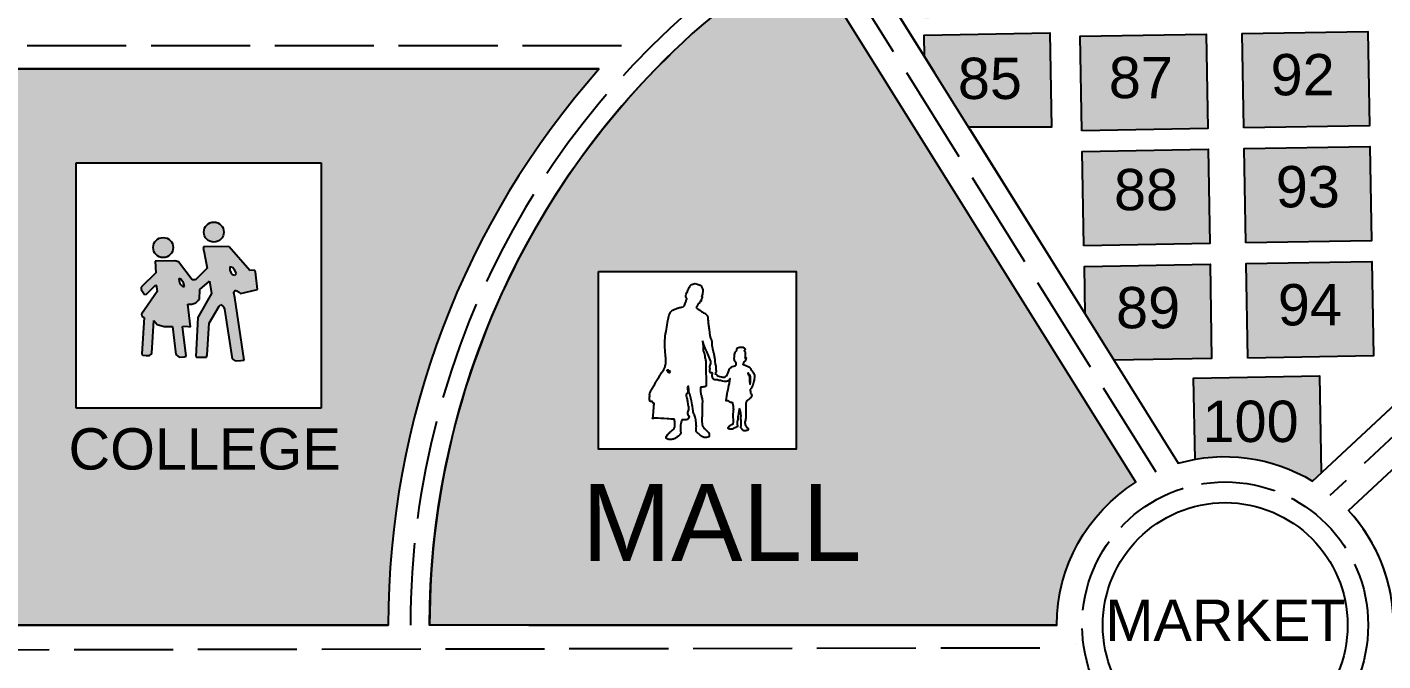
# Model space of a CAD drawing. Header units: metres. Extents: x 368 to 3789, y -155 to 1148.
# Drawn here: x 802.9 to 934.4, y 743.3 to 804.7 of the extents above; entities that cross this region are included whole.
import ezdxf

# ---------------------------------------------------------------- set-up
doc = ezdxf.new("R2010")
doc.units = ezdxf.units.M
doc.linetypes.add('ACAD_ISO02W100', pattern=[15, 12, -3])
doc.layers.add('freecads.com', color=7, linetype='Continuous')
doc.styles.get("Standard").update_dxf_attribs({"font": 'arial.ttf'})

# ---------------------------------------------------------------- blocks, each defined once
blk = doc.blocks.new('A$C0FD76EB8')
at = {"true_color": 0x0094d4}
h = blk.add_hatch(color=142, dxfattribs=at)
h.paths.add_polyline_path([(521.4, 718.2, 1), (603, 718.2, 1)])
h.paths.add_polyline_path([(314.6, 655.3, 1), (396.2, 655.3, 1)])
h.paths.add_polyline_path([(504.4, 483.7), (544.6, 518.8), (553.2, 468.2), (497.5, 370.6), (488.1, 211.3), (491.5, 208.8), (532.6, 208.8), (534.4, 218.2), (542.9, 346.6), (584.1, 416.9), (590.9, 423.7), (602.1, 414.3), (605.5, 404), (637.2, 201.1), (649.2, 193.4), (672.3, 195.1), (685.2, 196.8), (647.6, 452), (644.2, 470.9), (643.7, 473.5), (648.5, 481.1), (656.2, 479.4), (665.6, 473.4), (670.7, 467.4), (740.2, 483.7), (731.6, 555.6), (727.3, 563.4), (709.3, 561.6), (624.4, 657.9), (520.7, 659.6), (518.2, 651.1), (520.7, 641.6), (535.3, 570.6), (487.3, 523.5), (474.4, 524.3), (417.9, 597.1), (402.5, 600.5), (322.8, 599.7), (326.2, 552.6), (266.2, 493.5), (265.3, 484.9), (279.9, 464.4), (286.8, 465.2), (325.3, 503.8), (327.9, 495.2), (330.5, 476.4), (267, 384.3), (267.8, 375.8), (277.3, 370.6), (267.8, 221.6), (273, 216.5), (286.7, 215.6), (299.5, 215.6), (306.4, 220.8), (309.8, 224.2), (316.7, 358.6), (331.3, 341.5), (359.5, 333.8), (393.8, 333.8), (407.5, 219.1), (420.4, 208.8), (440.9, 210.5), (448.7, 213.1), (434.1, 332.9), (449.5, 334.7), (466.7, 332.1), (455.5, 424.6), (471.8, 424.6), (488.1, 429.7), (498.4, 440), (503.5, 443.4)])
h.paths.add_polyline_path([(423.8, 507.9), (421.2, 519.9), (418.7, 529.3), (428.1, 525.9), (438.4, 511.4), (441.8, 495.9), (435, 495.9), (429, 501.9)], flags=16)
h.paths.add_polyline_path([(627.8, 563.6), (626.9, 577.3), (638.1, 573.9), (645.8, 564.4), (654.3, 549), (648.3, 543), (638.1, 545.6), (632.1, 554.2)], flags=16)
at = {"color": 142, "true_color": 0x0094d4}
for p, q in [((0, 0), (0, 1000)), ((0, 1000), (1000, 1000)), ((1000, 1000), (1000, 0)), ((520.7, 659.6), (518.2, 651.1)), ((518.2, 651.1), (520.7, 641.6)), ((624.4, 657.9), (520.7, 659.6)), ((520.7, 641.6), (535.3, 570.6)), ((709.3, 561.6), (624.4, 657.9)), ((402.5, 600.5), (322.8, 599.7)), ((322.8, 599.7), (326.2, 552.6)), ((417.9, 597.1), (402.5, 600.5)), ((474.4, 524.3), (417.9, 597.1)), ((535.3, 570.6), (487.3, 523.5)), ((638.1, 573.9), (626.9, 577.3)), ((626.9, 577.3), (627.8, 563.6)), ((627.8, 563.6), (632.1, 554.2)), ((632.1, 554.2), (638.1, 545.6)), ((645.8, 564.4), (638.1, 573.9)), ((654.3, 549), (645.8, 564.4)), ((727.3, 563.4), (709.3, 561.6)), ((731.6, 555.6), (727.3, 563.4)), ((740.2, 483.7), (731.6, 555.6)), ((326.2, 552.6), (266.2, 493.5)), ((286.8, 465.2), (325.3, 503.8)), ((325.3, 503.8), (327.9, 495.2)), ((428.1, 525.9), (418.7, 529.3)), ((418.7, 529.3), (421.2, 519.9)), ((421.2, 519.9), (423.8, 507.9)), ((423.8, 507.9), (429, 501.9)), ((438.4, 511.4), (428.1, 525.9)), ((429, 501.9), (435, 495.9)), ((441.8, 495.9), (438.4, 511.4)), ((487.3, 523.5), (474.4, 524.3)), ((504.4, 483.7), (544.6, 518.8)), ((544.6, 518.8), (553.2, 468.2)), ((638.1, 545.6), (648.3, 543)), ((648.3, 543), (654.3, 549)), ((266.2, 493.5), (265.3, 484.9)), ((265.3, 484.9), (279.9, 464.4)), ((330.5, 476.4), (267, 384.3)), ((279.9, 464.4), (286.8, 465.2)), ((327.9, 495.2), (330.5, 476.4)), ((435, 495.9), (441.8, 495.9)), ((553.2, 468.2), (497.5, 370.6)), ((498.4, 440), (503.5, 443.4)), ((503.5, 443.4), (504.4, 483.7)), ((643.7, 473.5), (648.5, 481.1)), ((644.2, 470.9), (643.7, 473.5)), ((647.6, 452), (644.2, 470.9)), ((685.2, 196.8), (647.6, 452)), ((648.5, 481.1), (656.2, 479.4)), ((656.2, 479.4), (665.6, 473.4)), ((665.6, 473.4), (670.7, 467.4)), ((670.7, 467.4), (740.2, 483.7)), ((466.7, 332.1), (455.5, 424.6)), ((455.5, 424.6), (471.8, 424.6)), ((471.8, 424.6), (488.1, 429.7)), ((488.1, 429.7), (498.4, 440)), ((542.9, 346.6), (584.1, 416.9)), ((584.1, 416.9), (590.9, 423.7)), ((590.9, 423.7), (602.1, 414.3)), ((602.1, 414.3), (605.5, 404)), ((605.5, 404), (637.2, 201.1)), ((267, 384.3), (267.8, 375.8)), ((267.8, 375.8), (277.3, 370.6)), ((277.3, 370.6), (267.8, 221.6)), ((309.8, 224.2), (316.7, 358.6)), ((316.7, 358.6), (331.3, 341.5)), ((331.3, 341.5), (359.5, 333.8)), ((359.5, 333.8), (393.8, 333.8)), ((393.8, 333.8), (407.5, 219.1)), ((434.1, 332.9), (449.5, 334.7)), ((448.7, 213.1), (434.1, 332.9)), ((449.5, 334.7), (466.7, 332.1)), ((497.5, 370.6), (488.1, 211.3)), ((534.4, 218.2), (542.9, 346.6)), ((267.8, 221.6), (273, 216.5)), ((306.4, 220.8), (309.8, 224.2)), ((273, 216.5), (286.7, 215.6)), ((286.7, 215.6), (299.5, 215.6)), ((299.5, 215.6), (306.4, 220.8)), ((407.5, 219.1), (420.4, 208.8)), ((420.4, 208.8), (440.9, 210.5)), ((440.9, 210.5), (448.7, 213.1)), ((488.1, 211.3), (491.5, 208.8)), ((491.5, 208.8), (532.6, 208.8)), ((532.6, 208.8), (534.4, 218.2)), ((637.2, 201.1), (649.2, 193.4)), ((649.2, 193.4), (672.3, 195.1)), ((672.3, 195.1), (685.2, 196.8)), ((1000, 0), (0, 0))]:
    blk.add_line(p, q, dxfattribs=at)
for centre in [(562.2, 718.2), (355.4, 655.3)]:
    blk.add_circle(centre, 40.8, dxfattribs=at)

msp = doc.modelspace()

# ---------------------------------------------------------------- hatches: boundary and pattern name
h = msp.add_hatch(color=105)
h.dxf.hatch_style = 1
h.paths.add_polyline_path([(928.2, 770.93), (916.01, 770.72), (916.15, 762.85, -0.183279), (927.53, 760.75), (928.37, 761.53)])
h.paths.add_polyline_path([(933.28, 782.01), (921.1, 781.8), (921.25, 772.66), (933.44, 772.88)])
h.paths.add_polyline_path([(949.71, 781.38), (949.71, 782.11), (937.52, 782.05), (937.56, 772.91), (940.62, 772.93)])
h.paths.add_polyline_path([(917.61, 781.74), (905.42, 781.53), (905.5, 776.92), (908.3, 772.44), (917.76, 772.6)])
h.paths.add_polyline_path([(917.41, 792.88), (905.22, 792.67), (905.38, 783.53), (917.57, 783.74)])
h.paths.add_polyline_path([(933.09, 793.15), (920.9, 792.94), (921.06, 783.8), (933.25, 784.01)])
h.paths.add_polyline_path([(949.66, 793.25), (937.47, 793.19), (937.52, 784.05), (949.71, 784.11)])
h.paths.add_polyline_path([(949.61, 804.39), (937.42, 804.33), (937.47, 795.19), (949.66, 795.25)])
h.paths.add_polyline_path([(965.34, 804.46), (953.15, 804.39), (953.2, 795.25), (964.69, 795.31), (965.38, 795.96)])
h.paths.add_polyline_path([(932.9, 804.29), (920.71, 804.08), (920.87, 794.94), (933.05, 795.15)])
h.paths.add_polyline_path([(917.22, 804.02), (905.03, 803.81), (905.19, 794.67), (917.38, 794.88)])
h.paths.add_polyline_path([(902.08, 804.14), (889.89, 803.93), (889.93, 801.84), (894.2, 795), (902.24, 795)])
h.paths.add_polyline_path([(901.92, 814.91), (889.73, 814.69), (889.89, 805.56), (902.08, 805.77)])
h.paths.add_polyline_path([(917.06, 815.16), (904.87, 814.94), (905.03, 805.81), (917.22, 806.02)])
h.paths.add_polyline_path([(932.74, 815.43), (920.55, 815.22), (920.71, 806.08), (932.9, 806.29)])
h.paths.add_polyline_path([(949.56, 815.53), (937.37, 815.47), (937.42, 806.33), (949.61, 806.39)])
h.paths.add_polyline_path([(932.7, 822.7, 0.03977), (920.51, 823.9), (920.51, 817.22), (932.7, 817.43)])
h.paths.add_polyline_path([(922.45, 797.01), (930.71, 797.01), (930.71, 803.13), (922.45, 803.13)], flags=24)
h.paths.add_polyline_path([(922.95, 786.15), (931.21, 786.15), (931.21, 792.29), (922.95, 792.29)], flags=24)
h.paths.add_polyline_path([(923.15, 774.73), (931.41, 774.73), (931.41, 780.85), (923.15, 780.85)], flags=24)
h.paths.add_polyline_path([(939.23, 776.52), (947.49, 776.52), (947.49, 782.65), (939.23, 782.65)], flags=9)
h.paths.add_polyline_path([(915.85, 763.44), (927.21, 763.44), (927.21, 769.56), (915.85, 769.56)], flags=9)
h.paths.add_polyline_path([(907.47, 774.45), (915.73, 774.45), (915.73, 780.58), (907.47, 780.58)], flags=24)
h.paths.add_polyline_path([(907.27, 785.89), (915.53, 785.89), (915.53, 792.01), (907.27, 792.01)], flags=24)
h.paths.add_polyline_path([(891.98, 807.42), (900.24, 807.42), (900.24, 813.54), (891.98, 813.54)], flags=24)
h.paths.add_polyline_path([(906.77, 796.73), (915.03, 796.73), (915.03, 802.86), (906.77, 802.86)], flags=24)
h.paths.add_polyline_path([(907.12, 807.67), (915.38, 807.67), (915.38, 813.79), (907.12, 813.79)], flags=24)
h.paths.add_polyline_path([(939.53, 786.21), (947.78, 786.21), (947.78, 792.33), (939.53, 792.33)], flags=24)
h.paths.add_polyline_path([(939.33, 797.06), (947.58, 797.06), (947.58, 803.18), (939.33, 803.18)], flags=24)
h.paths.add_polyline_path([(939.43, 807.84), (947.68, 807.84), (947.68, 813.97), (939.43, 813.97)], flags=24)
h.paths.add_polyline_path([(922.8, 807.94), (931.06, 807.94), (931.06, 814.07), (922.8, 814.07)], flags=24)
h.paths.add_polyline_path([(955.25, 797.26), (963.51, 797.26), (963.51, 803.38), (955.25, 803.38)], flags=24)
h.paths.add_polyline_path([(892.14, 796.65), (900.4, 796.65), (900.4, 802.78), (892.14, 802.78)], flags=25)
h.paths.add_polyline_path([(922.7, 817.47), (930.96, 817.47), (930.96, 823.6), (922.7, 823.6)], flags=24)
at = {"true_color": 0xb6b7b4}
h = msp.add_hatch(color=253, dxfattribs=at)
h.dxf.hatch_style = 1
h.paths.add_polyline_path([(878.21, 812.2, 0.258649), (841.96, 746.8), (902.75, 746.8, -0.258649), (910.42, 760.63)])
h.paths.add_polyline_path([(877.49, 781.04), (877.49, 763.84), (858.32, 763.84), (858.32, 781.04)], flags=16)
h.paths.add_polyline_path([(854.86, 751.17), (885.69, 751.17), (885.69, 762.31), (854.86, 762.31)], flags=24)
h = msp.add_hatch(color=253, dxfattribs=at)
h.dxf.hatch_style = 1
h.paths.add_polyline_path([(797.34, 800.66), (737.25, 800.66), (747.05, 746.8), (797.34, 746.8)])
h.paths.add_polyline_path([(782.5, 769.2, -0.414214), (779.94, 766.64), (759.49, 766.64, -0.414214), (756.93, 769.2), (756.93, 789.66, -0.414214), (759.49, 792.21), (779.94, 792.21, -0.414214), (782.5, 789.66)], flags=16)
h.paths.add_polyline_path([(779.94, 770.48, -0.414214), (778.67, 769.2), (760.77, 769.2, -0.414214), (759.49, 770.48), (759.49, 788.38, -0.414214), (760.77, 789.66), (778.67, 789.66, -0.414214), (779.94, 788.38)], flags=0)
h.paths.add_polyline_path([(764, 773.02), (764, 773.53), (767.58, 773.53), (767.07, 780.69), (766.04, 780.69), (766.04, 785.29), (772.69, 785.29), (772.69, 784.27), (773.2, 783.76), (773.49, 784.05), (774.74, 782.74), (774.23, 776.09, -0.414214), (773.46, 775.32), (776.42, 773.02)], flags=0)
h.paths.add_polyline_path([(771.67, 779.16), (771.56, 779.16), (771.49, 778.17, 1.198575)], flags=0)
h.paths.add_polyline_path([(837.95, 746.8, -0.183556), (858.41, 800.66), (801.78, 800.66), (801.78, 746.8)])
h.paths.add_polyline_path([(807.69, 767.79), (807.69, 791.55), (831.45, 791.55), (831.45, 767.79)], flags=16)
h.paths.add_polyline_path([(815.3, 782.87), (815.36, 782.03), (816.14, 782.39, -0.269515)], flags=0)
h.paths.add_polyline_path([(820.63, 780.11), (820.83, 778.91), (819.51, 776.59), (819.29, 772.81), (819.37, 772.75), (820.34, 772.75), (820.39, 772.97), (820.59, 776.02), (821.93, 778.31), (822.83, 772.56), (823.11, 772.38), (823.66, 772.42), (823.97, 772.46), (823.08, 778.53), (822.99, 778.97), (822.98, 779.04), (823.64, 780.1), (823.24, 780.83), (822.66, 780.26), (822.58, 781.5), (823.97, 781.08), (824.54, 781.13), (822.53, 783.42), (820.06, 783.46), (820.01, 783.29), (820.66, 780.13)], flags=0)
h.paths.add_polyline_path([(818.9, 777.87), (819.29, 778), (819.65, 778.36), (819.7, 780.65), (817.96, 778.94), (817.7, 780.14), (817.53, 780.75), (818.11, 779.94), (818.56, 777.87)], flags=0)
h.paths.add_polyline_path([(817.07, 775.49), (815.2, 776), (815.05, 773.11), (814.97, 773.03), (814.01, 772.31), (814.28, 776.59), (813.94, 776.78), (814.85, 778.1), (813.92, 779.42), (815.16, 780.64), (815.59, 779.18), (814.32, 777.34), (814.05, 773.05), (814.18, 772.93), (814.5, 772.91), (814.81, 772.91), (814.97, 773.03), (815.05, 773.11), (815.21, 776.31), (815.56, 775.9), (816.23, 775.72), (818.19, 775.72), (818.76, 775.78), (818.78, 775.68), (818.15, 774.48), (818.35, 772.85), (817.43, 772.54)], flags=0)
h.paths.add_polyline_path([(824.08, 779), (823.28, 779.18), (823.7, 778.91)], flags=0)
h.paths.add_polyline_path([(1008.36, 612.26), (1028.85, 579.46), (1118.29, 629.9), (1108.92, 660.19), (1043.16, 660.19)])
h.paths.add_polyline_path([(1059.77, 645.98, -0.414214), (1062.15, 648.36), (1081.16, 648.36, -0.414214), (1083.53, 645.98), (1083.53, 626.97, -0.414214), (1081.16, 624.6), (1062.15, 624.6, -0.414214), (1059.77, 626.97)], flags=16)
h.paths.add_polyline_path([(1062.15, 644.79, -0.414214), (1063.34, 645.98), (1079.97, 645.98, -0.414214), (1081.16, 644.79), (1081.16, 628.16, -0.414214), (1079.97, 626.97), (1063.34, 626.97, -0.414214), (1062.15, 628.16)], flags=0)
h.paths.add_polyline_path([(1068.87, 643.68), (1068.87, 640.36), (1069.82, 640.36), (1069.82, 643.68)], flags=0)
h.paths.add_polyline_path([(1068.39, 643.68), (1068.39, 640.36), (1066.96, 637.98), (1070.29, 637.98), (1070.29, 643.68)], flags=0)
h.paths.add_polyline_path([(1044.65, 664.69), (1107.53, 664.69), (1083.5, 742.35), (1056.92, 742.35)])
h.paths.add_polyline_path([(1063.39, 686.89), (1063.39, 710.65), (1087.15, 710.65), (1087.15, 686.89)], flags=16)
h.paths.add_polyline_path([(1071, 701.97), (1071.06, 701.14), (1071.85, 701.49, -0.269515)], flags=0)
h.paths.add_polyline_path([(1076.33, 699.21), (1076.54, 698.01), (1075.22, 695.7), (1074.99, 691.91), (1075.07, 691.85), (1076.05, 691.85), (1076.09, 692.07), (1076.29, 695.13), (1077.64, 697.42), (1078.53, 691.67), (1078.82, 691.48), (1079.37, 691.52), (1079.67, 691.56), (1078.78, 697.63), (1078.7, 698.08), (1078.69, 698.14), (1079.35, 699.2), (1078.94, 699.93), (1078.37, 699.36), (1078.29, 700.61), (1079.68, 700.18), (1080.25, 700.23), (1078.23, 702.52), (1075.77, 702.56), (1075.71, 702.39), (1076.36, 699.24)], flags=0)
h.paths.add_polyline_path([(1074.6, 696.98), (1074.99, 697.1), (1075.36, 697.47), (1075.41, 699.75), (1073.66, 698.04), (1073.4, 699.24), (1073.24, 699.85), (1073.81, 699.04), (1074.27, 696.98)], flags=0)
h.paths.add_polyline_path([(1069.98, 695.7), (1069.64, 695.88), (1070.55, 697.2), (1069.62, 698.52), (1070.86, 699.74), (1071.3, 698.28), (1070.03, 696.44), (1069.76, 692.15), (1069.88, 692.03), (1070.21, 692.01), (1070.51, 692.01), (1070.67, 692.13), (1070.76, 692.22), (1070.92, 695.41), (1071.26, 695), (1071.94, 694.82), (1073.89, 694.82), (1074.47, 694.88), (1074.48, 694.78), (1073.86, 693.58), (1074.05, 691.95), (1073.13, 691.64), (1072.78, 694.59), (1070.9, 695.1), (1070.76, 692.22), (1070.67, 692.13), (1069.71, 691.41)], flags=0)
h.paths.add_polyline_path([(1079.79, 698.1), (1078.98, 698.28), (1079.41, 698.01)], flags=0)
h.paths.add_polyline_path([(1005.79, 616.38), (1038.83, 661.88), (984.38, 698.71, -0.080884), (965.75, 680.47)])
h.paths.add_polyline_path([(997.51, 670.04, -0.414214), (999.89, 672.42), (1018.89, 672.42, -0.414214), (1021.27, 670.04), (1021.27, 651.04, -0.414214), (1018.89, 648.66), (999.89, 648.66, -0.414214), (997.51, 651.04)], flags=16)
h.paths.add_polyline_path([(1037.55, 610.42), (1087.48, 610.42), (1087.48, 618.18), (1037.55, 618.18)], flags=24)
h.paths.add_polyline_path([(1063.07, 677.96), (1088.73, 677.96), (1088.73, 684.16), (1063.07, 684.16)], flags=24)
h.paths.add_polyline_path([(988.54, 641.64), (1018.25, 641.64), (1018.25, 647.85), (988.54, 647.85)], flags=25)

# ---------------------------------------------------------------- linework, layer by layer
at = {"linetype": 'ACAD_ISO02W100', "ltscale": 0.8}
for p, q in [((805.46, 932.58), (912.42, 761.53)), ((1044.86, 867.22), (929.22, 759.36)), ((860.56, 802.9), (736.84, 802.9)), ((747.5, 744.32), (902.9, 744.61))]:
    msp.add_line(p, q, dxfattribs=at)
at = {"color": 34}
msp.add_line((904.65, 744.9), (904.65, 744.9), dxfattribs=at)
for points in [[(894.34, 794.78), (914.52, 762.47, -0.209878), (927.53, 760.75), (972.4, 802.49), (970.07, 800.32), (972.4, 802.49, 0.327096), (882.05, 814.45), (890.88, 800.32), (882.05, 814.45), (905.21, 777.38)], [(902.75, 746.8, -0.258649), (910.42, 760.63), (878.21, 812.2, 0.258649), (841.96, 746.8, -0.202319), (865.26, 802.03)], [(858.41, 800.66, 0.183556), (837.95, 746.8), (801.78, 746.8)], [(935.38, 746.8, 0.189529), (931.01, 757.91), (975.53, 799.32, -0.189529), (996.18, 746.8), (935.38, 746.8), (945.02, 746.8), (954.66, 746.8), (964.3, 746.8), (973.94, 746.8), (983.58, 746.8)], [(996.18, 746.8), (935.38, 746.8, 0.080318), (934.55, 751.94, 0.107573), (931.01, 757.91), (975.53, 799.32)], [(914.52, 762.47, -0.209878), (927.53, 760.75), (964.12, 794.78)]]:
    msp.add_lwpolyline(points, format="xyb")
for points in [[(920.87, 794.94), (920.71, 804.08), (932.9, 804.29), (933.05, 795.15)], [(905.19, 794.67), (905.03, 803.81), (917.22, 804.02), (917.38, 794.88)], [(905.38, 783.53), (905.22, 792.67), (917.41, 792.88), (917.57, 783.74)], [(921.06, 783.8), (920.9, 792.94), (933.09, 793.15), (933.25, 784.01)], [(921.25, 772.66), (921.1, 781.8), (933.28, 782.01), (933.44, 772.88)], [(858.32, 781.04), (877.49, 781.04), (877.49, 763.84), (858.32, 763.84)], [(854.55, 746.8), (851.59, 746.8)]]:
    msp.add_lwpolyline(points, close=True)
for points in [[(889.93, 801.84), (889.89, 803.93), (902.08, 804.14), (902.24, 795), (894.2, 795)], [(858.41, 800.66), (801.78, 800.66), (801.78, 746.8), (837.95, 746.8)], [(905.5, 776.92), (905.42, 781.53), (917.61, 781.74), (917.76, 772.6), (908.3, 772.44)], [(916.15, 762.85), (916.01, 770.72), (928.2, 770.93), (928.37, 761.53)], [(854.55, 746.8), (864.19, 746.8), (873.83, 746.8), (883.47, 746.8), (893.11, 746.8), (902.75, 746.8), (841.96, 746.8)]]:
    msp.add_lwpolyline(points)
at = {"elevation": 845.66}
msp.add_lwpolyline([(801.78, 746.8), (801.78, 800.66), (858.41, 800.66)], dxfattribs=at)
at = {"linetype": 'ACAD_ISO02W100', "ltscale": 0.6}
msp.add_circle((919.07, 746.8), 13.86, dxfattribs=at)
msp.add_circle((919.07, 746.8), 11.86)
at = {"linetype": 'ACAD_ISO02W100', "ltscale": 0.8}
for start, end in [(46.1572, 118.7636), (121.9932, 180)]:
    msp.add_arc((919.07, 746.8), 78.96, start, end, dxfattribs=at)
at = {"layer": 'freecads.com'}
for points in [[(866.93, 779.05), (866.95, 779.03), (866.96, 779.11), (867.04, 779.37), (867.17, 779.59), (867.27, 779.72), (867.47, 779.82), (867.67, 779.87), (867.92, 779.82), (868.09, 779.75), (868.28, 779.64), (868.36, 779.49), (868.41, 779.35), (868.44, 779.18), (868.42, 778.94), (868.37, 778.76), (868.33, 778.63)], [(863.73, 768.33), (863.67, 768.29), (863.61, 768.31), (863.59, 768.37), (863.55, 768.43), (863.44, 768.44), (863.31, 768.49), (863.29, 768.54), (863.29, 768.97), (863.29, 769.19), (863.4, 769.47), (863.58, 769.78), (863.78, 770.12), (863.96, 770.43), (864.1, 770.67), (864.3, 771.02), (864.54, 771.36), (864.67, 771.55), (864.78, 771.82), (864.86, 772.17), (864.86, 772.51), (864.83, 772.83), (864.79, 773.27), (864.75, 774), (864.78, 774.56), (864.91, 775.45), (865.05, 776.29), (865.18, 776.84), (865.27, 777.04), (865.38, 777.17), (865.52, 777.3), (865.82, 777.43), (866.09, 777.52), (866.42, 777.6), (866.61, 777.68), (866.77, 778.02), (866.86, 778.31), (866.89, 778.45)], [(866.89, 778.45), (866.83, 778.51), (866.81, 778.72), (866.85, 778.93), (866.93, 779.05)], [(868.15, 778.15), (868.14, 778.08), (868.11, 777.98), (868, 777.9), (867.93, 777.77), (867.9, 777.7), (867.81, 777.57), (867.82, 777.51), (867.91, 777.45), (868.04, 777.36), (868.26, 777.22), (868.52, 777.05), (868.7, 776.93), (868.82, 776.82), (868.88, 776.75), (868.91, 776.69), (868.92, 776.57), (868.93, 776.37), (868.99, 775.9), (869.04, 775.45), (869.1, 775.02), (869.12, 774.81), (869.23, 774.53), (869.31, 774.25), (869.33, 773.89), (869.37, 773.6), (869.44, 773.31), (869.51, 773.01), (869.58, 772.63), (869.6, 772.45), (869.64, 772.15), (869.67, 771.96), (869.71, 771.84), (869.71, 771.74), (869.7, 771.54), (869.73, 771.41), (869.72, 771.3), (869.66, 771.22), (869.62, 771.16)], [(868.33, 778.63), (868.36, 778.64), (868.39, 778.62), (868.39, 778.56), (868.32, 778.38), (868.28, 778.23), (868.25, 778.15), (868.2, 778.15), (868.15, 778.15)], [(872, 767.78), (871.95, 767.6), (871.89, 767.23), (871.84, 766.96), (871.81, 766.61), (871.76, 766.34), (871.78, 766.2), (871.79, 766.06), (871.71, 765.96), (871.63, 765.93), (871.43, 765.84), (871.31, 765.78), (871.16, 765.77), (870.97, 765.79), (870.9, 765.85), (870.93, 765.97), (871.07, 766.12), (871.24, 766.21), (871.37, 766.3), (871.41, 766.4), (871.41, 766.71), (871.41, 767.44), (871.43, 767.78), (871.41, 767.96), (871.39, 768.11), (871.35, 768.24), (871.34, 768.31), (871.23, 768.34), (871.06, 768.38), (871.02, 768.42), (870.97, 768.48), (870.91, 768.51), (870.76, 768.51), (870.69, 768.53), (870.69, 768.58), (870.72, 768.69), (870.74, 768.82), (870.78, 769.02), (870.81, 769.26), (870.86, 769.5), (870.92, 769.79), (870.99, 770.09), (871.03, 770.33), (871.06, 770.48), (871.09, 770.59), (871.09, 770.63), (871.08, 770.64), (871.03, 770.6), (870.95, 770.5), (870.83, 770.41), (870.64, 770.38), (870.35, 770.43), (870.15, 770.47), (869.99, 770.5), (869.85, 770.54), (869.61, 770.56), (869.43, 770.65), (869.38, 770.76), (869.36, 770.89), (869.34, 770.97), (869.38, 771.11), (869.37, 771.21), (869.29, 771.22), (869.17, 771.23), (869.13, 771.37), (869.14, 771.65), (869.14, 771.94), (869.19, 772.03), (869.23, 772.21), (869.16, 772.48), (869.09, 772.66), (868.96, 772.97), (868.76, 773.41), (868.63, 773.7), (868.52, 774.02), (868.41, 774.32)], [(868.41, 774.32), (868.45, 773.98), (868.47, 773.64), (868.46, 773.5), (868.49, 773.37), (868.59, 773.07), (868.65, 772.72), (868.72, 772.36), (868.74, 772), (868.74, 771.5), (868.76, 770.69), (868.78, 769.94)], [(871.59, 772.35), (871.53, 772.38), (871.51, 772.43), (871.48, 772.58), (871.46, 772.66), (871.48, 772.69), (871.52, 772.73), (871.52, 772.82), (871.52, 772.99), (871.58, 773.2), (871.65, 773.3), (871.72, 773.37), (871.74, 773.51), (871.81, 773.65), (872, 773.71), (872.21, 773.72), (872.4, 773.66), (872.52, 773.52), (872.53, 773.44), (872.5, 773.41), (872.45, 773.37), (872.49, 773.32), (872.55, 773.2), (872.56, 773.03), (872.53, 772.74), (872.5, 772.64)], [(872.5, 772.64), (872.57, 772.67), (872.63, 772.67), (872.63, 772.65), (872.62, 772.55), (872.59, 772.46), (872.52, 772.34), (872.46, 772.3), (872.44, 772.31)], [(864.95, 771.47), (865.01, 771.49), (865.1, 771.49), (865.16, 771.43), (865.23, 771.39), (865.29, 771.39), (865.29, 771.32), (865.16, 771.27), (865.05, 771.33), (864.97, 771.4), (864.95, 771.47)], [(869.82, 770.96), (870, 770.9), (870.21, 770.85), (870.39, 770.81), (870.53, 770.81), (870.65, 770.87), (870.8, 771.03), (870.92, 771.32), (870.98, 771.52), (871.11, 771.71), (871.22, 771.78), (871.45, 771.86), (871.62, 771.94), (871.68, 772.08), (871.62, 772.25), (871.59, 772.35)], [(872.44, 772.31), (872.41, 772.24), (872.36, 772.12), (872.33, 772.05), (872.38, 772.02), (872.67, 771.92), (872.89, 771.81), (873.01, 771.71), (873.1, 771.59), (873.22, 771.41), (873.34, 771.22), (873.41, 771.06), (873.45, 770.91), (873.44, 770.74), (873.41, 770.52), (873.36, 770.29), (873.28, 770.03), (873.2, 769.83), (873.14, 769.73), (873.08, 769.67), (873.04, 769.64)], [(869.62, 771.16), (869.7, 771.12), (869.79, 771.03), (869.82, 770.96)], [(873.01, 770.1), (872.97, 770.44), (872.92, 770.93), (872.83, 771.1), (872.81, 771.18), (872.82, 771.2), (872.91, 771.11), (873.03, 770.95), (873.05, 770.69), (873.06, 770.43), (873.04, 770.18), (873.01, 770.1)], [(866.92, 769.83), (866.96, 769.62), (866.96, 769.31), (866.84, 769.09), (866.86, 768.89), (866.95, 768.48), (867.02, 768.04), (867.03, 767.58), (866.95, 767.41), (867, 767.19), (867.1, 766.87), (866.93, 766.71), (866.72, 766.67), (866.4, 766.66)], [(867.06, 769.95), (866.99, 769.89), (866.92, 769.83)], [(868.22, 769.84), (868.2, 769.53), (868.3, 769), (868.39, 768.63), (868.38, 768.12), (868.38, 767.59), (868.36, 766.86), (868.36, 766.48), (868.47, 765.98), (868.64, 765.79), (868.94, 765.5), (869.07, 765.25), (869.02, 765.03), (868.8, 764.98), (868.57, 764.98), (868.27, 765.12), (867.92, 765.43), (867.82, 765.52), (867.79, 765.62), (867.81, 765.94), (867.78, 766.41), (867.7, 766.93), (867.54, 767.34), (867.46, 767.77), (867.33, 768.51), (867.29, 768.77), (867.13, 769.3), (867.06, 769.95)], [(868.78, 769.94), (868.63, 769.88), (868.22, 769.84)], [(873.06, 769.24), (873.14, 769.18), (873.18, 769.04), (873.15, 768.89), (873.04, 768.76), (872.86, 768.64), (872.68, 768.51)], [(873.04, 769.64), (873.05, 769.41), (873.06, 769.24)], [(863.77, 766.85), (863.67, 766.81), (863.56, 766.82), (863.58, 766.88), (863.64, 767.24), (863.68, 767.77), (863.71, 768.16), (863.73, 768.33)], [(872.68, 768.51), (872.65, 768.38), (872.61, 768.15), (872.61, 767.93), (872.61, 767.68), (872.62, 767.35), (872.62, 767.03), (872.59, 766.72), (872.52, 766.36), (872.56, 766.22), (872.62, 766.06), (872.68, 765.98), (872.78, 765.91), (872.83, 765.8), (872.8, 765.68), (872.69, 765.63), (872.5, 765.62), (872.34, 765.65), (872.24, 765.77), (872.13, 765.89), (872.13, 765.99), (872.15, 766.16), (872.15, 766.54), (872.14, 766.97), (872.14, 767.18), (872.08, 767.48), (872.04, 767.7), (872, 767.78)], [(865.69, 766.73), (864.98, 766.78), (863.77, 766.85)], [(866.4, 766.66), (866.33, 766.45), (866.28, 765.85), (866.29, 765.57), (866.3, 765.35), (866.19, 765.19), (865.96, 765.02), (865.75, 764.87), (865.44, 764.78), (865.14, 764.78), (864.89, 764.94), (864.93, 765.11), (865.14, 765.36), (865.33, 765.55), (865.61, 765.78), (865.74, 766.26), (865.69, 766.73)]]:
    msp.add_spline(points, degree=3, dxfattribs=at)

# ---------------------------------------------------------------- block references
at = {"xscale": 0.0237597889741748, "yscale": 0.0237597889741748, "zscale": 0.0237597889741748}
msp.add_blockref('A$C0FD76EB8', (807.69, 767.79), dxfattribs=at)

# ---------------------------------------------------------------- texts
for s, height, p in [('85', 4, (893.16, 797.74)), ('87', 4, (907.79, 797.82)), ('92', 4, (923.47, 798.1)), ('93', 4, (923.97, 787.25)), ('88', 4, (908.29, 786.97)), ('89', 4, (908.49, 775.54)), ('94', 4, (924.17, 775.82)), ('100', 4, (916.87, 764.53)), ('COLLEGE', 4, (806.96, 761.86)), ('MALL', 7.43, (856.72, 753.02)), ('MARKET', 4, (907.46, 745.27))]:
    msp.add_text(s, height=height).set_placement(p)

doc.saveas('drawing.dxf')
